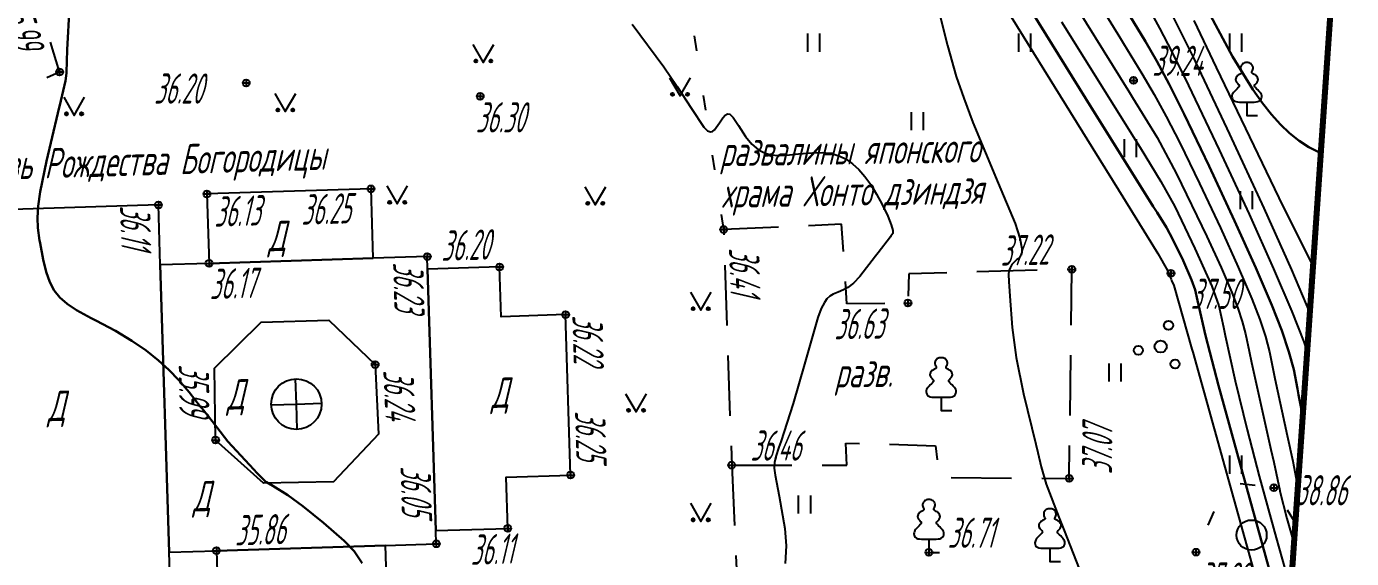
# Model space of a CAD drawing. Extents: x 1233805 to 1234355, y 654698 to 655114.
# Drawn here: x 1234284.56 to 1234328.52, y 654799.31 to 654816.96 of the extents above; entities that cross this region are included whole.
import ezdxf

# ---------------------------------------------------------------- set-up
doc = ezdxf.new("R2010")
doc.units = 0
for name, pattern in [('ИИDash_05_15', [2, 0.5, -1.5]), ('ИИDash_15_15', [3, 1.5, -1.5]), ('ИИDash_20_10', [3, 2, -1])]:
    doc.linetypes.add(name, pattern=pattern)
for name, color, linetype, lineweight in [('ИИ_ГОРИЗОНТАЛИ_ОСН', 32, 'Continuous', 25), ('ИИ_ГОРИЗОНТАЛИ_УТОЛЩ', 32, 'Continuous', 30), ('ИИ_ДОРОГИ_АД', 7, 'Continuous', 25), ('ИИ_ОТМЕТКИ', 7, 'Continuous', 25), ('ИИ_СТРОЕНИЕ', 7, 'Continuous', 25), ('ИИ_УГОДЬЯ', 7, 'Continuous', 25)]:
    doc.layers.add(name, color=color, linetype=linetype, lineweight=lineweight)
doc.layers.add('Оформление точек', color=7, linetype='Continuous')
doc.styles.add('VNIPISIMPLEXCUR', font='simplex.shx', dxfattribs={"width": 0.8, "oblique": 15})
doc.styles.add('ГОСТ 2.304 КУРСИВ', font='cs_gost2304.shx', dxfattribs={"oblique": 15})

# ---------------------------------------------------------------- blocks, each defined once
blk = doc.blocks.new('ИИ05401')
at = {"color": 0, "linetype": 'Continuous', "lineweight": 25}
for points in [[(-0.4, 1.2), (-0.4, 0)], [(0.4, 1.2), (0.4, 0)]]:
    blk.add_lwpolyline(points, dxfattribs=at)
blk = doc.blocks.new('ИИ053881')
at = {"color": 0, "linetype": 'Continuous', "lineweight": 25}
blk.add_lwpolyline([(0, 0.875), (0.129, 0.876), (0.342, 0.878), (0.479, 0.882), (0.614, 0.891), (0.726, 0.907), (0.816, 0.94), (0.906, 1), (0.956, 1.071), (0.983, 1.151), (0.991, 1.231), (0.986, 1.295), (0.963, 1.379), (0.932, 1.445), (0.884, 1.516), (0.798, 1.61), (0.719, 1.692), (0.646, 1.766), (0.575, 1.842), (0.536, 1.889), (0.511, 1.929), (0.501, 1.967), (0.504, 1.992), (0.518, 2.017), (0.545, 2.049), (0.608, 2.115), (0.679, 2.198), (0.732, 2.29), (0.745, 2.372), (0.736, 2.444), (0.709, 2.515), (0.672, 2.575), (0.633, 2.617), (0.596, 2.646), (0.548, 2.678), (0.495, 2.709), (0.408, 2.76), (0.363, 2.789), (0.336, 2.812), (0.324, 2.831), (0.321, 2.846), (0.325, 2.865), (0.335, 2.89), (0.353, 2.928), (0.372, 2.968), (0.4, 3.034), (0.413, 3.103), (0.412, 3.19), (0.398, 3.247), (0.363, 3.319), (0.32, 3.377), (0.284, 3.414), (0.246, 3.444), (0.181, 3.476), (0.125, 3.489), (0.07, 3.496), (0, 3.5), (-0.07, 3.496), (-0.125, 3.489), (-0.181, 3.476), (-0.246, 3.444), (-0.284, 3.414), (-0.32, 3.377), (-0.363, 3.319), (-0.398, 3.247), (-0.412, 3.19), (-0.413, 3.103), (-0.4, 3.034), (-0.372, 2.968), (-0.353, 2.928), (-0.335, 2.89), (-0.325, 2.865), (-0.321, 2.846), (-0.324, 2.831), (-0.336, 2.812), (-0.363, 2.789), (-0.408, 2.76), (-0.495, 2.709), (-0.548, 2.678), (-0.596, 2.646), (-0.633, 2.617), (-0.672, 2.575), (-0.709, 2.515), (-0.736, 2.444), (-0.745, 2.372), (-0.732, 2.29), (-0.679, 2.198), (-0.608, 2.115), (-0.545, 2.049), (-0.518, 2.017), (-0.504, 1.992), (-0.501, 1.967), (-0.511, 1.929), (-0.536, 1.889), (-0.575, 1.842), (-0.646, 1.766), (-0.719, 1.692), (-0.798, 1.61), (-0.884, 1.516), (-0.932, 1.445), (-0.963, 1.379), (-0.986, 1.295), (-0.991, 1.231), (-0.983, 1.151), (-0.956, 1.071), (-0.906, 1), (-0.816, 0.94), (-0.726, 0.907), (-0.614, 0.891), (-0.479, 0.882), (-0.342, 0.878), (-0.129, 0.876)], close=True, dxfattribs=at)
blk.add_lwpolyline([(0, 0.875), (0, 0), (0.7, 0)], dxfattribs=at)
blk = doc.blocks.new('ИИ05394')
at = {"color": 0, "linetype": 'Continuous', "lineweight": 25}
for centre, radius in [((0.52, 1.407), 0.3), ((-1.479, -0.253), 0.3), ((0, 0), 0.4), ((0.958, -1.154), 0.3)]:
    blk.add_circle(centre, radius, dxfattribs=at)
blk = doc.blocks.new('ИИ05416')
at = {"linetype": 'Continuous', "lineweight": 25}
h = blk.add_hatch(color=0, dxfattribs=at)
edge = h.paths.add_edge_path()
edge.add_arc((-0.5, 0.1), 0.1, 0, 360)
h = blk.add_hatch(color=0, dxfattribs=at)
edge = h.paths.add_edge_path()
edge.add_arc((0.5, 0.1), 0.1, 0, 360)
at = {"color": 0, "linetype": 'Continuous', "lineweight": 25}
blk.add_lwpolyline([(-0.693, 1.2), (0, 0), (0.693, 1.2)], dxfattribs=at)
for centre in [(-0.5, 0.1), (0.5, 0.1)]:
    blk.add_circle(centre, 0.1, dxfattribs=at)
blk = doc.blocks.new('ИИ05368')
at = {"color": 0, "linetype": 'Continuous'}
blk.add_circle((0, 0), 1, dxfattribs=at)
blk = doc.blocks.new('PICKET')
at = {"color": 0, "linetype": 'Continuous', "lineweight": 25}
for p, q in [((-0.23, 0), (0.23, 0)), ((0, 0.23), (0, -0.23))]:
    blk.add_line(p, q, dxfattribs=at)
blk.add_circle((0, 0), 0.23, dxfattribs=at)
at = {"color": 0, "linetype": 'Continuous', "style": 'VNIPISIMPLEXCUR', "oblique": 15, "width": 0.8}
blk.add_attdef('OTMETKA', (1.25, 0.3), '', height=2, dxfattribs=at)
at = {"color": 8, "linetype": 'Continuous', "style": 'VNIPISIMPLEXCUR', "oblique": 15, "width": 0.8, "flags": 1}
blk.add_attdef('NOMER', (1.25, -2.7), '', height=2, dxfattribs=at)

msp = doc.modelspace()

# ---------------------------------------------------------------- linework, layer by layer
at = {"layer": 'ИИ_ГОРИЗОНТАЛИ_ОСН', "flags": 128}
for points, elevation in [([(1234319.28, 654819.117), (1234320.85, 654816.564), (1234320.956, 654816.394), (1234321.564, 654815.405), (1234321.973, 654814.707), (1234322.37, 654813.978), (1234322.817, 654813.104), (1234323.477, 654811.751), (1234324.166, 654810.286), (1234324.76, 654808.973), (1234325.209, 654807.925), (1234325.474, 654807.245), (1234325.665, 654806.675), (1234325.798, 654806.175), (1234325.922, 654805.564), (1234325.975, 654805.282), (1234326.378, 654803.397), (1234326.567, 654802.54), (1234326.739, 654801.663)], 39.5), ([(1234316.346, 654818.718), (1234319.934, 654812.915), (1234320.781, 654811.549), (1234322.089, 654809.429), (1234322.415, 654808.873), (1234322.415, 654808.873), (1234322.436, 654808.8), (1234322.447, 654808.783), (1234322.46, 654808.762), (1234322.469, 654808.731), (1234322.486, 654808.674), (1234322.529, 654808.58), (1234322.549, 654808.539), (1234322.626, 654808.374), (1234323.223, 654806.255), (1234323.25, 654806.158), (1234325.678, 654797.456)], 37.5), ([(1234318.84, 654818.498), (1234321.153, 654814.77), (1234321.254, 654814.608), (1234322.066, 654813.275), (1234322.712, 654812.075), (1234323.721, 654809.991), (1234324.187, 654808.967), (1234324.543, 654808.137), (1234324.745, 654807.615), (1234324.891, 654807.175), (1234324.999, 654806.763), (1234325.119, 654806.191), (1234325.195, 654805.82), (1234325.838, 654802.93), (1234325.935, 654802.507), (1234326.14, 654801.571), (1234326.143, 654801.552), (1234326.376, 654800.637), (1234326.61, 654799.788)], 39), ([(1234314.773, 654817.693), (1234315.108, 654816.329), (1234315.404, 654815.307), (1234315.65, 654814.583), (1234315.952, 654813.782), (1234316.795, 654811.765), (1234317.354, 654810.427), (1234317.517, 654809.941), (1234317.583, 654809.596), (1234317.581, 654809.476), (1234317.558, 654809.382), (1234317.513, 654809.312), (1234317.435, 654809.249), (1234317.413, 654809.233), (1234317.246, 654809.063), (1234317.188, 654808.961), (1234317.152, 654808.857), (1234317.139, 654808.73), (1234317.151, 654808.508), (1234317.172, 654808.179), (1234317.18, 654808.017), (1234317.253, 654806.978), (1234317.393, 654805.979), (1234317.638, 654804.778), (1234318.039, 654803.11), (1234318.107, 654802.835), (1234318.224, 654802.353), (1234318.382, 654801.784), (1234318.805, 654800.688), (1234318.979, 654800.246), (1234320.074, 654797.443)], 37), ([(1234322.24, 654818.012), (1234323.251, 654815.963), (1234324.473, 654813.388), (1234325.606, 654810.938), (1234326.523, 654808.894), (1234327.137, 654807.455)], 41), ([(1234321.81, 654817.519), (1234322.151, 654816.91), (1234322.56, 654816.119), (1234323.106, 654815.01), (1234324.127, 654812.873), (1234325.12, 654810.735), (1234325.933, 654808.925), (1234326.541, 654807.503), (1234326.932, 654806.5), (1234327.048, 654806.161)], 40.5), ([(1234304.651, 654817.041), (1234305.697, 654815.627), (1234306.144, 654814.972), (1234306.617, 654814.24), (1234307.033, 654813.62), (1234307.152, 654813.501), (1234307.25, 654813.464), (1234307.314, 654813.482), (1234307.381, 654813.535), (1234307.549, 654813.768), (1234307.658, 654813.932), (1234307.74, 654814.022), (1234307.817, 654814.062), (1234307.891, 654814.05), (1234308.004, 654813.942), (1234308.177, 654813.677), (1234308.414, 654813.312), (1234308.622, 654813.06), (1234308.84, 654812.873), (1234309.069, 654812.755), (1234309.265, 654812.706), (1234309.498, 654812.686), (1234309.772, 654812.694), (1234310.166, 654812.733), (1234310.638, 654812.776), (1234310.981, 654812.78), (1234311.281, 654812.744), (1234311.542, 654812.666), (1234311.753, 654812.559), (1234311.962, 654812.41), (1234312.169, 654812.219), (1234312.371, 654811.988), (1234312.57, 654811.716), (1234312.763, 654811.405), (1234312.95, 654811.058), (1234313.129, 654810.675), (1234313.248, 654810.383), (1234313.3, 654810.2), (1234313.295, 654810.092), (1234313.233, 654810.004), (1234313.219, 654809.988), (1234312.811, 654809.456), (1234312.728, 654809.343), (1234312.202, 654808.67), (1234311.992, 654808.452), (1234311.809, 654808.303), (1234311.667, 654808.222), (1234311.484, 654808.149), (1234311.323, 654808.084), (1234311.21, 654808.017), (1234311.113, 654807.928), (1234311.027, 654807.811), (1234310.922, 654807.603), (1234310.812, 654807.308), (1234310.522, 654806.303), (1234310.374, 654805.762), (1234309.99, 654804.459), (1234309.582, 654803.187), (1234309.522, 654803.012), (1234309.418, 654802.696), (1234309.375, 654802.502), (1234309.366, 654802.313), (1234309.391, 654802.076), (1234309.524, 654801.387), (1234309.722, 654800.311), (1234309.763, 654799.737), (1234309.731, 654799.15)], 36.5), ([(1234318.897, 654817.122), (1234321.352, 654813.189), (1234321.502, 654812.951), (1234322.196, 654811.824), (1234322.651, 654810.988), (1234323.324, 654809.598), (1234323.877, 654808.348), (1234324.113, 654807.692), (1234324.273, 654806.989), (1234324.329, 654806.713), (1234324.658, 654805.213), (1234325.051, 654803.581), (1234325.453, 654802.044), (1234326.017, 654799.997), (1234326.908, 654796.817)], 38.5), ([(1234323.287, 654817.158), (1234324.03, 654815.605), (1234326.107, 654811.28), (1234327.242, 654808.993)], 41.5)]:
    msp.add_lwpolyline(points, dxfattribs=dict(at, elevation=elevation))
at = {"layer": 'ИИ_ГОРИЗОНТАЛИ_УТОЛЩ', "flags": 128}
for points, elevation in [([(1234286.058, 654819.027), (1234285.905, 654816.192), (1234285.888, 654815.437), (1234285.889, 654815.412), (1234285.853, 654815.157), (1234285.702, 654814.498), (1234285.601, 654814.083), (1234285.224, 654812.495), (1234285.014, 654811.473), (1234284.945, 654811.002), (1234284.921, 654810.616), (1234284.935, 654810.282), (1234284.995, 654809.862), (1234285.001, 654809.827), (1234285.009, 654809.78), (1234285.107, 654809.231), (1234285.208, 654808.823), (1234285.33, 654808.48), (1234285.473, 654808.205), (1234285.659, 654807.969), (1234285.903, 654807.757), (1234286.215, 654807.555), (1234286.709, 654807.291), (1234286.86, 654807.213), (1234287.506, 654806.864), (1234288.051, 654806.537), (1234288.529, 654806.211), (1234288.943, 654805.886), (1234289.279, 654805.578), (1234289.616, 654805.226), (1234289.955, 654804.834), (1234290.336, 654804.35), (1234290.382, 654804.29), (1234290.716, 654803.867), (1234290.824, 654803.729), (1234290.87, 654803.666), (1234291.243, 654803.199), (1234292.103, 654802.266), (1234292.205, 654802.156), (1234292.35, 654802.001), (1234292.475, 654801.875), (1234292.522, 654801.847), (1234292.733, 654801.724), (1234293.227, 654801.41), (1234293.727, 654801.05), (1234294.416, 654800.497), (1234295.095, 654799.905), (1234295.434, 654799.558), (1234295.696, 654799.161)], 36), ([(1234316.831, 654819.211), (1234319.695, 654814.583), (1234321.936, 654810.994), (1234322.065, 654810.792), (1234322.377, 654810.289), (1234322.589, 654809.901), (1234322.927, 654809.204), (1234323.211, 654808.559), (1234323.331, 654808.225), (1234323.411, 654807.869), (1234323.437, 654807.734), (1234323.673, 654806.707), (1234324.103, 654805.054), (1234325.838, 654798.764)], 38), ([(1234321.165, 654817.315), (1234321.687, 654816.461), (1234322.062, 654815.808), (1234322.465, 654815.048), (1234322.962, 654814.057), (1234323.794, 654812.328), (1234324.639, 654810.52), (1234325.345, 654808.952), (1234325.875, 654807.714), (1234326.203, 654806.874), (1234326.441, 654806.171), (1234326.599, 654805.581), (1234326.722, 654804.94), (1234326.755, 654804.745), (1234326.901, 654804.023)], 40), ([(1234323.838, 654817.331), (1234324.571, 654815.972), (1234324.917, 654815.387), (1234325.247, 654814.87), (1234325.561, 654814.423), (1234325.859, 654814.043), (1234326.157, 654813.713), (1234326.464, 654813.423), (1234326.781, 654813.173), (1234327.106, 654812.962), (1234327.436, 654812.794), (1234327.501, 654812.769)], 42)]:
    msp.add_lwpolyline(points, dxfattribs=dict(at, elevation=elevation))
at = {"layer": 'ИИ_ДОРОГИ_АД', "linetype": 'ИИDash_15_15', "flags": 128}
msp.add_lwpolyline([(1234274.411, 654805.422), (1234273.499, 654805.667), (1234273.103, 654806.293), (1234272.917, 654807.126), (1234273.082, 654807.897), (1234273.35, 654808.663), (1234273.873, 654809.428), (1234275.752, 654811.319), (1234285.657, 654815.453), (1234284.186, 654820.357), (1234287.326, 654824.536), (1234286.558, 654826.037), (1234293.003, 654832.076), (1234297.275, 654836.251), (1234302.029, 654841.302), (1234303.984, 654843.776), (1234307.436, 654848.255), (1234311.043, 654853.104), (1234312.866, 654855.488)], dxfattribs=at)
at = {"layer": 'ИИ_СТРОЕНИЕ'}
for points in [[(1234296.061, 654809.275), (1234295.989, 654811.577), (1234290.544, 654811.407), (1234290.616, 654809.105)], [(1234288.998, 654809.055), (1234288.936, 654811.044), (1234281.654, 654810.816), (1234281.775, 654806.943), (1234279.447, 654806.87), (1234279.476, 654805.92), (1234279.59, 654802.275), (1234279.621, 654801.279), (1234281.949, 654801.351), (1234282.066, 654797.597), (1234289.348, 654797.824), (1234289.295, 654799.525)], [(1234288.998, 654809.055), (1234289.295, 654799.525), (1234290.859, 654799.574), (1234296.466, 654799.749), (1234298.151, 654799.801), (1234298.137, 654800.238), (1234297.867, 654808.912), (1234297.854, 654809.331), (1234296.061, 654809.275), (1234290.616, 654809.105)], [(1234298.137, 654800.238), (1234300.524, 654800.312), (1234300.471, 654802.015), (1234302.61, 654802.082), (1234302.61, 654802.082), (1234302.444, 654807.403), (1234300.305, 654807.336), (1234300.254, 654808.986), (1234297.867, 654808.912)], [(1234290.8, 654805.632), (1234292.34, 654807.156), (1234294.586, 654807.22), (1234296.126, 654805.745), (1234296.238, 654803.435), (1234294.746, 654801.863), (1234292.42, 654801.815), (1234290.832, 654803.243)], [(1234290.859, 654799.574), (1234290.925, 654797.476), (1234296.532, 654797.651), (1234296.466, 654799.749)]]:
    msp.add_lwpolyline(points, close=True, dxfattribs=at)
at = {"layer": 'ИИ_СТРОЕНИЕ', "linetype": 'ИИDash_20_10', "flags": 128}
for points in [[(1234307.953, 654802.411), (1234311.774, 654802.411), (1234311.744, 654803.145), (1234314.713, 654803.057), (1234314.83, 654801.999), (1234319.151, 654801.97), (1234319.239, 654808.905), (1234313.831, 654808.758), (1234313.802, 654807.788), (1234311.774, 654807.759), (1234311.597, 654810.404), (1234307.688, 654810.227), (1234307.953, 654802.411)], [(1234307.953, 654802.411), (1234308.154, 654798.106)]]:
    msp.add_lwpolyline(points, dxfattribs=at)
at = {"layer": 'ИИ_СТРОЕНИЕ'}
for points in [[(1234293.539, 654803.599), (1234293.513, 654804.436), (1234293.487, 654805.273)], [(1234292.676, 654804.41), (1234293.513, 654804.436), (1234294.35, 654804.462)]]:
    msp.add_lwpolyline(points, dxfattribs=at)
msp.add_circle((1234293.513, 654804.436), 0.837, dxfattribs=at)
at = {"layer": 'ИИ_УГОДЬЯ', "linetype": 'ИИDash_05_15', "flags": 128}
for points in [[(1234307.688, 654810.227), (1234305.72, 654823.296)], [(1234326.659, 654800.488), (1234325.939, 654801.663), (1234324.38, 654801.841), (1234323.355, 654799.525), (1234323.349, 654793.098), (1234323.973, 654787.663), (1234325.703, 654786.569)]]:
    msp.add_lwpolyline(points, dxfattribs=at)
at = {"layer": 'Оформление точек', "color": 41, "lineweight": 80}
msp.add_lwpolyline([(1234024.617, 654701.92), (1234177.241, 654711.682), (1234295.345, 654734.761), (1234323.422, 654753.319), (1234327.972, 654819.626), (1234312.866, 654855.488), (1234309.369, 654887.84), (1234283.108, 654912.091), (1234263.065, 654936.588)], dxfattribs=at)

# ---------------------------------------------------------------- block references
at = {"layer": 'ИИ_ОТМЕТКИ'}
ref = msp.add_blockref('PICKET', (1234285.657, 654815.453, 35.993), dxfattribs=dict(at, xscale=0.5, yscale=0.5, zscale=0.5))
ref.add_attrib('OTMETKA', '35.99', (1234283.692, 654817.712, 35.993), dxfattribs={"layer": '0', "color": 0, "linetype": 'Continuous', "height": 1, "rotation": 286.6917, "style": 'ГОСТ 2.304 КУРСИВ', "oblique": 15, "width": 0.65})
ref = msp.add_blockref('PICKET', (1234321.283, 654815.174, 39.24), dxfattribs=dict(at, xscale=0.5, yscale=0.5, zscale=0.5))
ref.add_attrib('OTMETKA', '39.24', (1234321.908, 654815.324, 39.24), dxfattribs={"layer": '0', "color": 0, "linetype": 'Continuous', "height": 1, "style": 'ГОСТ 2.304 КУРСИВ', "oblique": 15, "width": 0.65})
ref = msp.add_blockref('PICKET', (1234291.847, 654815.09, 36.198), dxfattribs=dict(at, xscale=0.5, yscale=0.5, zscale=0.5))
ref.add_attrib('OTMETKA', '36.20', (1234288.79, 654814.404, 36.198), dxfattribs={"layer": '0', "color": 0, "linetype": 'Continuous', "height": 1, "style": 'ГОСТ 2.304 КУРСИВ', "oblique": 15, "width": 0.65})
ref = msp.add_blockref('PICKET', (1234299.61, 654814.646, 36.295), dxfattribs=dict(at, xscale=0.5, yscale=0.5, zscale=0.5))
ref.add_attrib('OTMETKA', '36.30', (1234299.463, 654813.448, 36.295), dxfattribs={"layer": '0', "color": 0, "linetype": 'Continuous', "height": 1, "style": 'ГОСТ 2.304 КУРСИВ', "oblique": 15, "width": 0.65})
ref = msp.add_blockref('PICKET', (1234290.544, 654811.407, 36.126), dxfattribs=dict(at, xscale=0.5, yscale=0.5, zscale=0.5))
ref.add_attrib('OTMETKA', '36.13', (1234290.795, 654810.317, 36.126), dxfattribs={"layer": '0', "color": 0, "linetype": 'Continuous', "height": 1, "rotation": 1.7857, "style": 'ГОСТ 2.304 КУРСИВ', "oblique": 15, "width": 0.65})
ref = msp.add_blockref('PICKET', (1234295.989, 654811.577, 36.245), dxfattribs=dict(at, xscale=0.5, yscale=0.5, zscale=0.5))
ref.add_attrib('OTMETKA', '36.25', (1234293.684, 654810.384, 36.245), dxfattribs={"layer": '0', "color": 0, "linetype": 'Continuous', "height": 1, "rotation": 1.7857, "style": 'ГОСТ 2.304 КУРСИВ', "oblique": 15, "width": 0.65})
ref = msp.add_blockref('PICKET', (1234288.936, 654811.044, 36.105), dxfattribs=dict(at, xscale=0.5, yscale=0.5, zscale=0.5))
ref.add_attrib('OTMETKA', '36.11', (1234287.656, 654811.016, 36.105), dxfattribs={"layer": '0', "color": 0, "linetype": 'Continuous', "height": 1, "rotation": 271.7857, "style": 'ГОСТ 2.304 КУРСИВ', "oblique": 15, "width": 0.65})
ref = msp.add_blockref('PICKET', (1234300.254, 654808.986, 36.201), dxfattribs=dict(at, xscale=0.5, yscale=0.5, zscale=0.5))
ref.add_attrib('OTMETKA', '36.20', (1234298.326, 654809.185, 36.201), dxfattribs={"layer": '0', "color": 0, "linetype": 'Continuous', "height": 1, "rotation": 1.7857, "style": 'ГОСТ 2.304 КУРСИВ', "oblique": 15, "width": 0.65})
ref = msp.add_blockref('PICKET', (1234307.688, 654810.227, 36.41), dxfattribs=dict(at, xscale=0.5, yscale=0.5, zscale=0.5))
ref.add_attrib('OTMETKA', '36.41', (1234307.859, 654809.607, 36.41), dxfattribs={"layer": '0', "color": 0, "linetype": 'Continuous', "height": 1, "rotation": 271.9381, "style": 'ГОСТ 2.304 КУРСИВ', "oblique": 15, "width": 0.65})
ref = msp.add_blockref('PICKET', (1234319.239, 654808.905, 37.224), dxfattribs=dict(at, xscale=0.5, yscale=0.5, zscale=0.5))
ref.add_attrib('OTMETKA', '37.22', (1234316.878, 654809.023, 37.224), dxfattribs={"layer": '0', "color": 0, "linetype": 'Continuous', "height": 1, "rotation": 1.5564, "style": 'ГОСТ 2.304 КУРСИВ', "oblique": 15, "width": 0.65})
ref = msp.add_blockref('PICKET', (1234297.854, 654809.331, 36.232), dxfattribs=dict(at, xscale=0.5, yscale=0.5, zscale=0.5))
ref.add_attrib('OTMETKA', '36.23', (1234296.716, 654809.128, 36.232), dxfattribs={"layer": '0', "color": 0, "linetype": 'Continuous', "height": 1, "rotation": 271.7857, "style": 'ГОСТ 2.304 КУРСИВ', "oblique": 15, "width": 0.65})
ref = msp.add_blockref('PICKET', (1234290.616, 654809.105, 36.174), dxfattribs=dict(at, xscale=0.5, yscale=0.5, zscale=0.5))
ref.add_attrib('OTMETKA', '36.17', (1234290.643, 654807.914, 36.174), dxfattribs={"layer": '0', "color": 0, "linetype": 'Continuous', "height": 1, "rotation": 1.7857, "style": 'ГОСТ 2.304 КУРСИВ', "oblique": 15, "width": 0.65})
ref = msp.add_blockref('PICKET', (1234322.525, 654808.774, 37.504), dxfattribs=dict(at, xscale=0.5, yscale=0.5, zscale=0.5))
ref.add_attrib('OTMETKA', '37.50', (1234323.18, 654807.593, 37.504), dxfattribs={"layer": '0', "color": 0, "linetype": 'Continuous', "height": 1, "style": 'ГОСТ 2.304 КУРСИВ', "oblique": 15, "width": 0.65})
ref = msp.add_blockref('PICKET', (1234313.802, 654807.788, 36.631), dxfattribs=dict(at, xscale=0.5, yscale=0.5, zscale=0.5))
ref.add_attrib('OTMETKA', '36.63', (1234311.361, 654806.584, 36.631), dxfattribs={"layer": '0', "color": 0, "linetype": 'Continuous', "height": 1, "rotation": 0.8301, "style": 'ГОСТ 2.304 КУРСИВ', "oblique": 15, "width": 0.65})
ref = msp.add_blockref('PICKET', (1234302.444, 654807.403, 36.218), dxfattribs=dict(at, xscale=0.5, yscale=0.5, zscale=0.5))
ref.add_attrib('OTMETKA', '36.22', (1234302.664, 654807.375, 36.218), dxfattribs={"layer": '0', "color": 0, "linetype": 'Continuous', "height": 1, "rotation": 271.7857, "style": 'ГОСТ 2.304 КУРСИВ', "oblique": 15, "width": 0.65})
ref = msp.add_blockref('PICKET', (1234296.126, 654805.745, 36.241), dxfattribs=dict(at, xscale=0.5, yscale=0.5, zscale=0.5))
ref.add_attrib('OTMETKA', '36.24', (1234296.391, 654805.551, 36.241), dxfattribs={"layer": '0', "color": 0, "linetype": 'Continuous', "height": 1, "rotation": 272.7832, "style": 'ГОСТ 2.304 КУРСИВ', "oblique": 15, "width": 0.65})
ref = msp.add_blockref('PICKET', (1234290.832, 654803.243, 35.986), dxfattribs=dict(at, xscale=0.5, yscale=0.5, zscale=0.5))
ref.add_attrib('OTMETKA', '35.99', (1234289.607, 654805.749, 35.986), dxfattribs={"layer": '0', "color": 0, "linetype": 'Continuous', "height": 1, "rotation": 270.7691, "style": 'ГОСТ 2.304 КУРСИВ', "oblique": 15, "width": 0.65})
ref = msp.add_blockref('PICKET', (1234302.61, 654802.082, 36.25), dxfattribs=dict(at, xscale=0.5, yscale=0.5, zscale=0.5))
ref.add_attrib('OTMETKA', '36.25', (1234302.752, 654804.198, 36.25), dxfattribs={"layer": '0', "color": 0, "linetype": 'Continuous', "height": 1, "rotation": 271.7857, "style": 'ГОСТ 2.304 КУРСИВ', "oblique": 15, "width": 0.65})
ref = msp.add_blockref('PICKET', (1234319.151, 654801.97, 37.067), dxfattribs=dict(at, xscale=0.5, yscale=0.5, zscale=0.5))
ref.add_attrib('OTMETKA', '37.07', (1234320.569, 654802.107, 37.067), dxfattribs={"layer": '0', "color": 0, "linetype": 'Continuous', "height": 1, "rotation": 89.2717, "style": 'ГОСТ 2.304 КУРСИВ', "oblique": 15, "width": 0.65})
ref = msp.add_blockref('PICKET', (1234307.953, 654802.411, 36.46), dxfattribs=dict(at, xscale=0.5, yscale=0.5, zscale=0.5))
ref.add_attrib('OTMETKA', '36.46', (1234308.578, 654802.561, 36.46), dxfattribs={"layer": '0', "color": 0, "linetype": 'Continuous', "height": 1, "style": 'ГОСТ 2.304 КУРСИВ', "oblique": 15, "width": 0.65})
ref = msp.add_blockref('PICKET', (1234298.151, 654799.801, 36.053), dxfattribs=dict(at, xscale=0.5, yscale=0.5, zscale=0.5))
ref.add_attrib('OTMETKA', '36.05', (1234296.962, 654802.367, 36.053), dxfattribs={"layer": '0', "color": 0, "linetype": 'Continuous', "height": 1, "rotation": 271.7857, "style": 'ГОСТ 2.304 КУРСИВ', "oblique": 15, "width": 0.65})
ref = msp.add_blockref('PICKET', (1234325.939, 654801.663, 38.863), dxfattribs=dict(at, xscale=0.5, yscale=0.5, zscale=0.5))
ref.add_attrib('OTMETKA', '38.86', (1234326.661, 654801.077, 38.863), dxfattribs={"layer": '0', "color": 0, "linetype": 'Continuous', "height": 1, "style": 'ГОСТ 2.304 КУРСИВ', "oblique": 15, "width": 0.65})
ref = msp.add_blockref('PICKET', (1234290.859, 654799.574, 35.861), dxfattribs=dict(at, xscale=0.5, yscale=0.5, zscale=0.5))
ref.add_attrib('OTMETKA', '35.86', (1234291.479, 654799.743, 35.861), dxfattribs={"layer": '0', "color": 0, "linetype": 'Continuous', "height": 1, "rotation": 1.7857, "style": 'ГОСТ 2.304 КУРСИВ', "oblique": 15, "width": 0.65})
ref = msp.add_blockref('PICKET', (1234314.495, 654799.518, 36.714), dxfattribs=dict(at, xscale=0.5, yscale=0.5, zscale=0.5))
ref.add_attrib('OTMETKA', '36.71', (1234315.12, 654799.668, 36.714), dxfattribs={"layer": '0', "color": 0, "linetype": 'Continuous', "height": 1, "style": 'ГОСТ 2.304 КУРСИВ', "oblique": 15, "width": 0.65})
ref = msp.add_blockref('PICKET', (1234300.524, 654800.312, 36.112), dxfattribs=dict(at, xscale=0.5, yscale=0.5, zscale=0.5))
ref.add_attrib('OTMETKA', '36.11', (1234299.298, 654799.099, 36.112), dxfattribs={"layer": '0', "color": 0, "linetype": 'Continuous', "height": 1, "rotation": 1.7857, "style": 'ГОСТ 2.304 КУРСИВ', "oblique": 15, "width": 0.65})
ref = msp.add_blockref('PICKET', (1234323.355, 654799.525, 37.294), dxfattribs=dict(at, xscale=0.5, yscale=0.5, zscale=0.5))
ref.add_attrib('OTMETKA', '37.29', (1234323.457, 654798.182, 37.294), dxfattribs={"layer": '0', "color": 0, "linetype": 'Continuous', "height": 1, "style": 'ГОСТ 2.304 КУРСИВ', "oblique": 15, "width": 0.65})
at = {"layer": 'ИИ_УГОДЬЯ', "xscale": 0.5, "yscale": 0.5, "zscale": 0.5}
for name, p in [('ИИ05416', (1234299.712, 654815.763)), ('ИИ05401', (1234310.672, 654816.126)), ('ИИ05401', (1234317.672, 654816.126)), ('ИИ05401', (1234324.672, 654816.126)), ('ИИ053881', (1234325.044, 654814.015, -11.67)), ('ИИ05416', (1234306.239, 654814.66)), ('ИИ05416', (1234286.138, 654814.015)), ('ИИ05416', (1234293.145, 654814.138)), ('ИИ05401', (1234314.105, 654813.523)), ('ИИ05401', (1234321.172, 654812.626)), ('ИИ05416', (1234296.857, 654811.079)), ('ИИ05416', (1234303.428, 654811.047)), ('ИИ05401', (1234325.026, 654810.901)), ('ИИ05416', (1234306.928, 654807.547)), ('ИИ05394', (1234322.185, 654806.344, -11.67)), ('ИИ053881', (1234314.903, 654804.226, -11.67)), ('ИИ05401', (1234320.665, 654805.184)), ('ИИ05416', (1234304.781, 654804.18)), ('ИИ05401', (1234324.672, 654802.126)), ('ИИ05401', (1234310.364, 654800.803)), ('ИИ05416', (1234306.928, 654800.547)), ('ИИ053881', (1234314.495, 654799.518, -11.67)), ('ИИ053881', (1234318.511, 654799.215, -11.67)), ('ИИ05368', (1234325.201, 654800.091))]:
    msp.add_blockref(name, p, dxfattribs=at)

# ---------------------------------------------------------------- texts
at = {"layer": 'ИИ_СТРОЕНИЕ', "style": 'ГОСТ 2.304 КУРСИВ', "oblique": 15, "width": 0.8}
for s, rotation, p in [('Церковь Рождества Богородицы', 1.7857, (1234281.51, 654811.806)), ('развалины японского', 0.8301, (1234307.571, 654812.325)), ('храма Хонто дзиндзя', 0.8301, (1234307.626, 654810.951)), ('Д', 1.7857, (1234292.582, 654809.503)), ('разв.', 0.8301, (1234311.37, 654804.983)), ('Д', 1.7857, (1234291.213, 654804.25)), ('Д', 1.7857, (1234299.98, 654804.306)), ('Д', 1.7857, (1234285.266, 654803.866)), ('Д', 1.7857, (1234290.087, 654800.872))]:
    msp.add_text(s, height=1, rotation=rotation, dxfattribs=at).set_placement(p)

doc.saveas('drawing.dxf')
